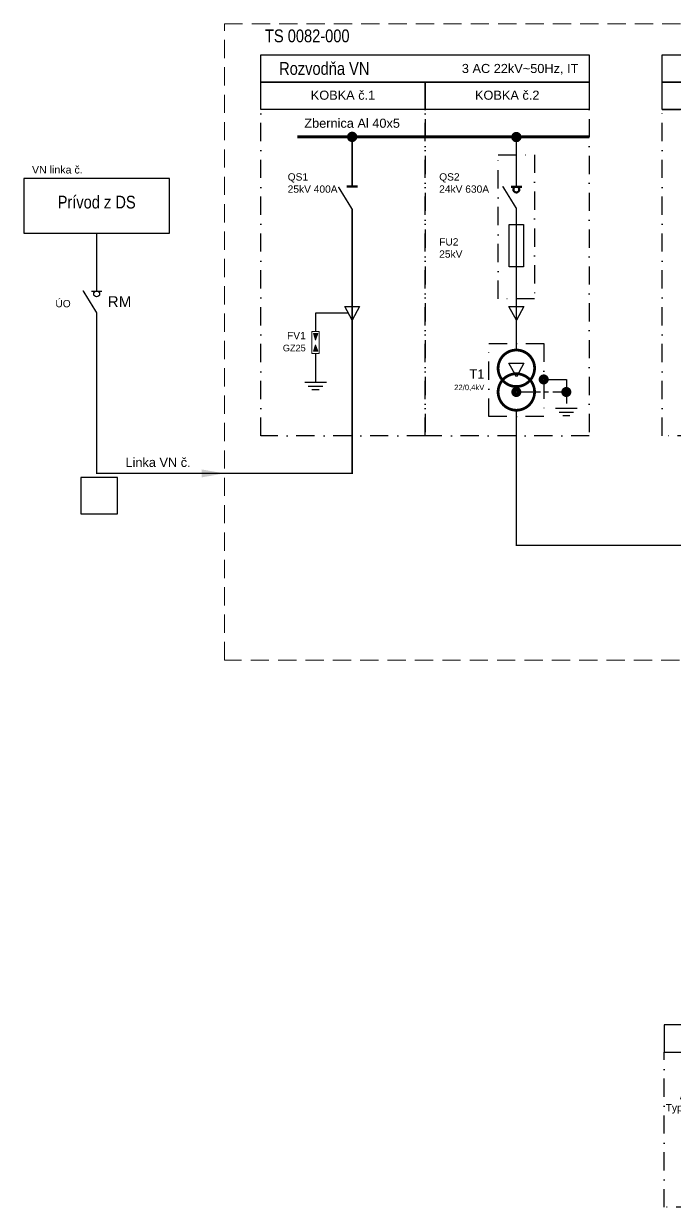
# Model space of a CAD drawing. Header units: millimetres. Extents: x -612 to 6794, y -5043 to 2163.
# Drawn here: x 1315.7 to 1494, y 946.7 to 1271.1 of the extents above; entities that cross this region are included whole.
import ezdxf
from ezdxf.enums import TextEntityAlignment as Align

# ---------------------------------------------------------------- set-up
doc = ezdxf.new("R2010")
doc.units = ezdxf.units.MM
doc.header["$MEASUREMENT"] = 0
for name, pattern in [('EPL_DASHLONGDOT', [1, 0.66, -0.12, 0.1, -0.12]), ('S_DIVIDE', [8.5, 4, -1.5, 0, -1.5, 0, -1.5]), ('ČERCHOVANÁ', [1, 0.5, -0.25, 0, -0.25]), ('ČÁRKOVANÁ', [0.75, 0.5, -0.25])]:
    doc.linetypes.add(name, pattern=pattern)
doc.layers.get('Defpoints').update_dxf_attribs({"color": 250})
for name, color, linetype in [('10kV', 34, 'Continuous'), ('22kV', 34, 'Continuous'), ('400V', 7, 'Continuous'), ('Elektro rozvod NN', 7, 'S_DIVIDE'), ('ENV-Káble', 7, 'Continuous'), ('Pístroj_OZN', 230, 'Continuous')]:
    doc.layers.add(name, color=color, linetype=linetype)
doc.layers.add('EPLAN100', color=7, linetype='Continuous', lineweight=50)
doc.layers.add('Prístroj', color=7, linetype='Continuous', lineweight=13)
doc.styles.get("Standard").update_dxf_attribs({"font": 'arial.ttf'})
doc.styles.add('styl2', font='ARIALN.TTF', dxfattribs={"width": 0.85})

msp = doc.modelspace()

# ---------------------------------------------------------------- hatches: boundary and pattern name
at = {"layer": 'Prístroj', "linetype": 'Continuous', "ltscale": 4}
for points in [[(1395.06, 1186.15), (1396.3, 1186.15), (1395.68, 1184.4)], [(1395.06, 1181.31), (1396.3, 1181.31), (1395.68, 1183.06)]]:
    msp.add_hatch(color=0, dxfattribs=at).paths.add_polyline_path(points, flags=0)

# ---------------------------------------------------------------- linework, layer by layer
msp.add_lwpolyline([(1315.68, 1213.69), (1355.68, 1213.69), (1355.68, 1228.69), (1315.68, 1228.69)], close=True)
at = {"layer": '10kV', "color": 0, "ltscale": 5}
for points in [[(1380.68, 1262.59), (1470.68, 1262.59), (1470.68, 1255.09), (1380.68, 1255.09)], [(1490.68, 1262.59), (1704.23, 1262.59), (1704.23, 1255.09), (1490.68, 1255.09)], [(1380.68, 1255.09), (1425.68, 1255.09), (1425.68, 1247.59), (1380.68, 1247.59)], [(1425.68, 1255.09), (1470.68, 1255.09), (1470.68, 1247.59), (1425.68, 1247.59)], [(1490.68, 1255.09), (1540.26, 1255.09), (1540.26, 1247.59), (1490.68, 1247.59)]]:
    msp.add_lwpolyline(points, close=True, dxfattribs=at)
at = {"layer": '10kV', "color": 0, "linetype": 'ČERCHOVANÁ', "ltscale": 10}
msp.add_lwpolyline([(1490.68, 1247.59), (1540.26, 1247.59), (1540.26, 1158.13), (1490.68, 1158.13)], close=True, dxfattribs=at)
at = {"layer": '22kV', "linetype": 'Continuous', "lineweight": 50}
for p, q in [((1404.22, 1226.51), (1407.14, 1226.51)), ((1449.22, 1226.44), (1452.14, 1226.44))]:
    msp.add_line(p, q, dxfattribs=at)
at = {"layer": '22kV', "linetype": 'Continuous'}
msp.add_line((1334.22, 1197.84), (1337.14, 1197.84), dxfattribs=at)
at = {"layer": '22kV', "ltscale": 10}
for p, q in [((1403.64, 1193.62), (1407.73, 1193.62)), ((1405.68, 1189.85), (1403.64, 1193.62)), ((1407.73, 1193.62), (1405.68, 1189.85)), ((1448.64, 1193.62), (1452.73, 1193.62)), ((1450.68, 1189.85), (1448.64, 1193.62)), ((1452.73, 1193.62), (1450.68, 1189.85)), ((1448.64, 1178.1), (1452.73, 1178.1)), ((1450.68, 1174.33), (1448.64, 1178.1)), ((1452.73, 1178.1), (1450.68, 1174.33))]:
    msp.add_line(p, q, dxfattribs=at)
at = {"layer": '22kV', "color": 0, "linetype": 'ČERCHOVANÁ', "ltscale": 10}
for points in [[(1380.68, 1255.09), (1425.68, 1255.09), (1425.68, 1158.13), (1380.68, 1158.13)], [(1425.68, 1255.09), (1470.68, 1255.09), (1470.68, 1158.13), (1425.68, 1158.13)], [(1445.68, 1235.19), (1455.68, 1235.19), (1455.68, 1195.68), (1445.68, 1195.68)], [(1443.18, 1183.41), (1458.18, 1183.41), (1458.18, 1163.41), (1443.18, 1163.41)], [(1491.21, 989.15), (1661.07, 989.15), (1661.07, 946.66), (1491.21, 946.66)]]:
    msp.add_lwpolyline(points, close=True, dxfattribs=at)
at = {"layer": '22kV', "const_width": 0.8}
for points in [[(1390.68, 1240.09), (1425.68, 1240.09)], [(1425.68, 1240.09), (1470.68, 1240.09)]]:
    msp.add_lwpolyline(points, dxfattribs=at)
at = {"layer": '22kV', "const_width": 1.29}
for points in [[(1406.45, 1240.09, 1), (1404.91, 1240.09, 1), (1406.45, 1240.09, 0.272597)], [(1451.45, 1240.05, 1), (1449.91, 1240.05, 1), (1451.45, 1240.05, 0.272597)]]:
    msp.add_lwpolyline(points, format="xyb", dxfattribs=at)
at = {"layer": '22kV', "const_width": 0.4, "flags": 128}
for points in [[(1405.68, 1230.26), (1405.68, 1240.12)], [(1450.68, 1226.44), (1450.68, 1240.05)], [(1450.68, 1230.19), (1450.68, 1240.05)], [(1405.68, 1230.26), (1405.68, 1226.51)], [(1450.68, 1230.19), (1450.68, 1226.44)], [(1401.93, 1226.36), (1405.68, 1220.26), (1405.68, 1214.98)], [(1446.93, 1226.57), (1450.68, 1220.48), (1450.68, 1215.19)], [(1335.68, 1213.69), (1335.68, 1197.84)], [(1405.68, 1214.98), (1405.68, 1147.84), (1364.43, 1147.84)], [(1450.68, 1215.19), (1450.68, 1204.43)], [(1450.68, 1181.66), (1450.68, 1204.43)], [(1331.93, 1197.97), (1335.68, 1191.88), (1335.68, 1181.88)], [(1335.68, 1191.59), (1335.68, 1187.84)], [(1370.68, 1147.84), (1335.68, 1147.84), (1335.68, 1181.88)]]:
    msp.add_lwpolyline(points, dxfattribs=at)
at = {"layer": '22kV', "lineweight": -3, "ltscale": 10}
msp.add_lwpolyline([(1448.7, 1216.05), (1452.66, 1216.05), (1452.66, 1204.43), (1448.7, 1204.43)], close=True, dxfattribs=at)
at = {"layer": '22kV'}
msp.add_lwpolyline([(1404.66, 1191.73), (1395.68, 1191.73), (1395.68, 1186.73)], dxfattribs=at)
at = {"layer": '22kV', "const_width": 0.75, "flags": 128}
msp.add_lwpolyline([(1445.68, 1176.66, 1), (1455.68, 1176.66, 1), (1445.68, 1176.66, -1)], format="xyb", dxfattribs=at)
at = {"layer": '22kV', "linetype": 'Continuous', "lineweight": 50}
msp.add_circle((1450.68, 1225.64), 0.8, dxfattribs=at)
at = {"layer": '22kV', "linetype": 'Continuous', "lineweight": 30}
msp.add_circle((1335.68, 1197.04), 0.8, dxfattribs=at)
at = {"layer": '22kV', "color": 0}
msp.add_solid([(1364.43, 1146.75), (1370.68, 1147.84), (1364.43, 1148.94), (1370.68, 1147.84)], dxfattribs=at)
at = {"layer": '400V', "color": 94, "true_color": 0x00a800}
for p, q in [((1395.68, 1180.73), (1395.68, 1172.73)), ((1398.68, 1172.73), (1392.68, 1172.73)), ((1393.68, 1171.73), (1397.68, 1171.73)), ((1396.68, 1170.73), (1394.68, 1170.73)), ((1467.38, 1165.6), (1461.38, 1165.6)), ((1462.38, 1164.6), (1466.38, 1164.6)), ((1465.38, 1163.6), (1463.38, 1163.6))]:
    msp.add_line(p, q, dxfattribs=at)
at = {"layer": '400V', "const_width": 0.4, "flags": 128}
for points in [[(1485.73, 1128.13), (1517.66, 1128.13), (1517.66, 1206.7)], [(1450.68, 1165.16), (1450.68, 1128.13), (1460.36, 1128.13)], [(1460.36, 1128.13), (1517.66, 1128.13), (1517.66, 1128.13)]]:
    msp.add_lwpolyline(points, dxfattribs=at)
at = {"layer": '400V', "const_width": 0.75, "flags": 128}
msp.add_lwpolyline([(1445.68, 1170.16, 1), (1455.68, 1170.16, 1), (1445.68, 1170.16, -1)], format="xyb", dxfattribs=at)
at = {"layer": '400V', "color": 94, "true_color": 0x00a800, "const_width": 1.29}
for points in [[(1458.91, 1173.6, 1), (1457.45, 1173.6, 1), (1458.91, 1173.6, 0.272597)], [(1451.41, 1170.16, 1), (1449.95, 1170.16, 1), (1451.41, 1170.16, 0.272597)], [(1465.11, 1170.16, 1), (1463.65, 1170.16, 1), (1465.11, 1170.16, 0.272597)]]:
    msp.add_lwpolyline(points, format="xyb", dxfattribs=at)
at = {"layer": '400V', "color": 230, "ltscale": 5}
msp.add_lwpolyline([(1491.21, 989.15), (1661.07, 989.15), (1661.07, 996.65), (1491.21, 996.65)], close=True, dxfattribs=at)
at = {"layer": 'Defpoints'}
msp.add_lwpolyline([(1331.36, 1136.75), (1341.36, 1136.75), (1341.36, 1146.75), (1331.36, 1146.75)], close=True, dxfattribs=at)
at = {"layer": 'EPLAN100', "color": 94, "linetype": 'EPL_DASHLONGDOT', "lineweight": 30, "ltscale": 10, "true_color": 0x00a800}
for points in [[(1458.18, 1173.6), (1464.38, 1173.6), (1464.38, 1165.6)], [(1450.68, 1170.16), (1464.38, 1170.16)]]:
    msp.add_lwpolyline(points, dxfattribs=at)
at = {"layer": 'Prístroj', "color": 253, "linetype": 'ČÁRKOVANÁ', "ltscale": 10}
msp.add_lwpolyline([(1370.68, 1271.12), (1790.58, 1271.12), (1790.58, 1096.66), (1617.9, 1096.66), (1617.9, 1042.53), (1562.9, 1042.53), (1562.9, 1096.66), (1370.68, 1096.66)], close=True, dxfattribs=at)
at = {"layer": 'Prístroj', "color": 0, "linetype": 'Continuous', "ltscale": 4}
for points in [[(1394.68, 1180.73), (1396.68, 1180.73), (1396.68, 1186.73), (1394.68, 1186.73)], [(1395.06, 1186.15), (1396.3, 1186.15), (1395.68, 1184.4)], [(1395.06, 1181.31), (1396.3, 1181.31), (1395.68, 1183.06)]]:
    msp.add_lwpolyline(points, close=True, dxfattribs=at)

# ---------------------------------------------------------------- texts
at = {"lineweight": 30, "flags": 104}
msp.add_attdef('GZ25', text='GZ 25', height=1.8, dxfattribs=at).set_placement((1392.97, 1183.11), align=Align.TOP_RIGHT)
at = {"layer": '22kV', "color": 0, "style": 'styl2'}
for s, p in [('TS 0082-000', (1381.8, 1267.78)), ('Rozvodňa VN', (1385.68, 1258.84))]:
    msp.add_text(s, height=3.5, dxfattribs=at).set_placement(p, align=Align.MIDDLE_LEFT)
at = {"layer": '22kV', "color": 0}
for s, p in [('KOBKA č.1', (1403.18, 1251.52)), ('KOBKA č.2', (1448.18, 1251.52)), ('Zbernica Al 40x5', (1405.68, 1243.84))]:
    msp.add_text(s, height=2.5, dxfattribs=at).set_placement(p, align=Align.MIDDLE_CENTER)
at = {"layer": '22kV', "color": 0, "linetype": 'Continuous', "char_height": 2.5}
for s, insert, width, attachment_point in [('{\\H0.83333x;VN linka č.}', (1324.91, 1231.08), 19.4491, 5), ('Linka VN č.', (1361.43, 1150.85), 41.8283, 6)]:
    msp.add_mtext(s, dxfattribs=dict(at, insert=insert, width=width, attachment_point=attachment_point))
at = {"layer": '22kV', "color": 230, "linetype": 'Continuous', "insert": (1429.54, 1230.12), "char_height": 2, "width": 15.1698, "attachment_point": 1}
msp.add_mtext('\\pxql;{\\C0;QS2\\C6;\\P\\C0;24kV 630A}', dxfattribs=at)
at = {"layer": '22kV', "linetype": 'Continuous', "char_height": 2, "attachment_point": 6}
for s, insert, width in [('\\pxqr;{\\C0;ÚO}', (1328.56, 1194.37), 7.6586), ('{\\H1.25x;T1\\H0.8x;\\C230;\\P\\pxqr;\\H0.75x;\\C0;22/0,4kV}', (1441.92, 1173.36), 12.3335)]:
    msp.add_mtext(s, dxfattribs=dict(at, insert=insert, width=width))
at = {"layer": '400V', "color": 251, "lineweight": 13}
msp.add_text('3 AC 22kV~50Hz, IT', height=2.5, dxfattribs=at).set_placement((1467.68, 1258.84), align=Align.MIDDLE_RIGHT)
at = {"layer": '400V', "style": 'styl2'}
msp.add_text('Prívod z DS', height=3.5, dxfattribs=at).set_placement((1335.68, 1222.21), align=Align.MIDDLE_CENTER)
at = {"layer": '400V', "linetype": 'Continuous', "width": 13.7015}
for s, insert, char_height, attachment_point in [('\\pxql;{\\C1;RM}', (1338.68, 1194.92), 3, 4), ('\\pxqc;AC\\PTyp 2 (C)', (1497.43, 978.3), 2, 2)]:
    msp.add_mtext(s, dxfattribs=dict(at, insert=insert, char_height=char_height, attachment_point=attachment_point))
at = {"layer": 'Elektro rozvod NN', "color": 230, "linetype": 'Continuous', "insert": (1429.54, 1212.31), "char_height": 2, "width": 13.8293, "attachment_point": 1}
msp.add_mtext('\\pxql;{\\C0;FU2\\P25kV }', dxfattribs=at)
at = {"layer": 'ENV-Káble', "color": 230, "linetype": 'Continuous', "insert": (1388.02, 1230.12), "char_height": 2, "width": 17.6632, "attachment_point": 1}
msp.add_mtext('\\pxql;{\\C0;QS1\\P25kV 400A}', dxfattribs=at)
at = {"layer": 'Pístroj_OZN', "color": 0}
msp.add_attdef('FV1', text='QF', height=2, dxfattribs=at).set_placement((1392.97, 1184.61), align=Align.RIGHT)

doc.saveas('drawing.dxf')
